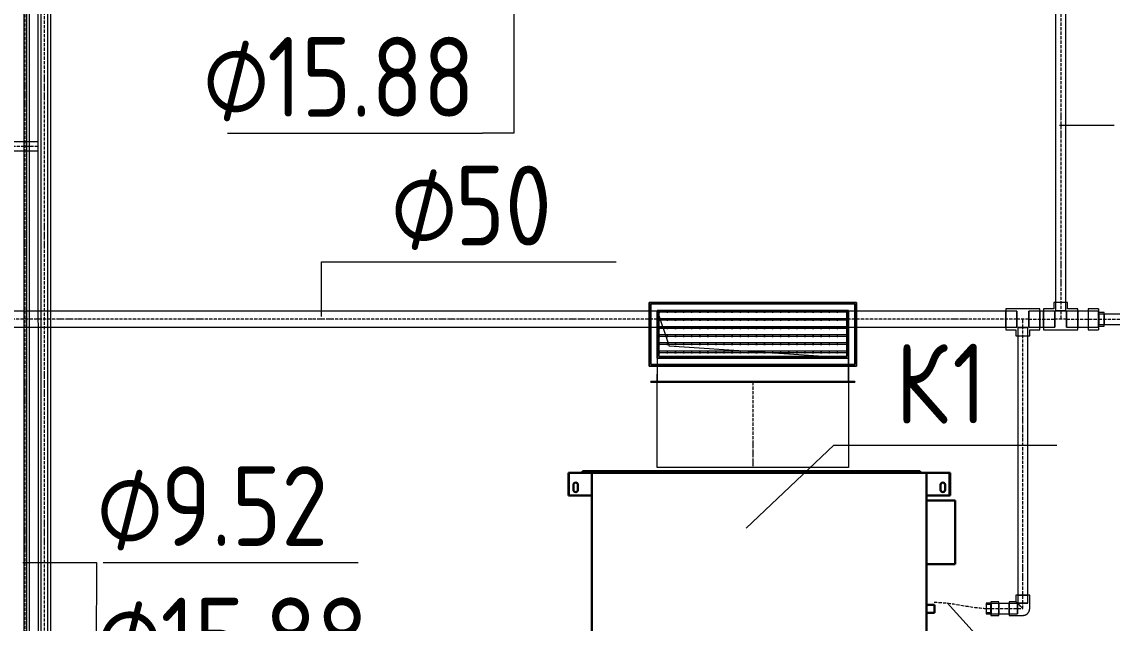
# Model space of a CAD drawing. Header units: millimetres. Extents: x -88595 to 880822, y -1054509 to -148035.
# Drawn here: x 184383 to 187804, y -244491 to -242604 of the extents above; entities that cross this region are included whole.
import ezdxf

# ---------------------------------------------------------------- set-up
doc = ezdxf.new("R2010")
doc.units = ezdxf.units.MM
doc.linetypes.add('$0$ADSK_Осевая', pattern=[14, 10, -2, 0, -2])
doc.linetypes.add('$3$ADSK_Осевая', pattern=[14, 10, -2, 0, -2])
for name, color, linetype, lineweight in [('Аннотация', 7, 'Continuous', 20), ('Воздуховоды', 7, 'Continuous', 18), ('Изоляция', 7, 'Continuous', 18), ('Марки', 7, 'Continuous', 20), ('Оборудование', 7, 'Continuous', 18), ('Трубопровод', 7, 'Continuous', 18), ('Трубопроводы', 7, 'Continuous', 18)]:
    doc.layers.add(name, color=color, linetype=linetype, lineweight=lineweight)
doc.styles.add('$0$GOST Common_10', font='GOST_Common.ttf', dxfattribs={"width": 0.9, "height": 250})
doc.styles.add('$1$GOST Common', font='GOST_Common.ttf', dxfattribs={"width": 0.9, "height": 250})

# ---------------------------------------------------------------- blocks, each defined once
blk = doc.blocks.new('$0$ADSK_Канальный блок кондиционера1 - AD242MJERAB-3267365-В_Координация_1 этаж ОВ3')
at = {"layer": 'Оборудование', "color": 150, "lineweight": 30, "true_color": 0x0080ff}
for p, q in [((-599, 0), (-599, -72)), ((-597, 0), (-599, 0)), ((-597, 0), (-599, 0)), ((-599, 0), (-599, -72)), ((-597, 0), (-596, 0)), ((-597, 0), (-525, 0)), ((-597, 0), (-597, -72)), ((-525, 0), (-596, 0)), ((505, 5), (-555, 5)), ((-555, 5), (505, 5)), ((-555, 5), (-555, 0)), ((-555, 5), (-555, 0)), ((505, 0), (-555, 0)), ((-555, 0), (505, 0)), ((525, 0), (-525, 0)), ((-525, 0), (525, 0)), ((-525, 0), (-525, -697)), ((-525, 0), (-525, -697)), ((-525, -72), (-525, 0)), ((-525, 0), (-525, -72)), ((505, 0), (505, 5)), ((505, 5), (505, 0)), ((525, -697), (525, 0)), ((525, 0), (525, -697)), ((525, 0), (597, 0)), ((596, 0), (525, 0)), ((525, -72), (525, 0)), ((525, 0), (525, -72)), ((596, 0), (597, 0)), ((599, 0), (597, 0)), ((599, 0), (597, 0)), ((597, 0), (597, -72)), ((599, -72), (599, 0)), ((599, 0), (599, -72)), ((-583, -54), (-583, -38)), ((-583, -38), (-583, -54)), ((-569, -38), (-569, -54)), ((-569, -54), (-569, -38)), ((569, -38), (569, -54)), ((569, -54), (569, -38)), ((583, -54), (583, -38)), ((583, -38), (583, -54)), ((-599, -72), (-597, -72)), ((-599, -72), (-597, -72)), ((-525, -72), (-597, -72)), ((-596, -72), (-597, -72)), ((-596, -72), (-525, -72)), ((525, -72), (596, -72)), ((597, -72), (525, -72)), ((615, -87), (525, -87)), ((525, -87), (525, -287)), ((525, -287), (525, -87)), ((525, -87), (615, -87)), ((597, -72), (596, -72)), ((597, -72), (599, -72)), ((597, -72), (599, -72)), ((615, -287), (615, -87)), ((615, -87), (615, -287)), ((525, -287), (615, -287)), ((615, -287), (525, -287)), ((550, -414.5), (525, -414.5)), ((525, -414.5), (525, -439.5)), ((525, -414.5), (525, -439.5)), ((525, -439.5), (550, -439.5)), ((550, -439.5), (550, -414.5)), ((550, -439.5), (550, -414.5)), ((582, -506.25), (525, -506.25)), ((525, -506.25), (525, -515.75)), ((525, -506.25), (525, -515.75)), ((582, -515.75), (582, -506.25)), ((582, -515.75), (582, -506.25)), ((525, -515.75), (582, -515.75)), ((582, -573.06), (525, -573.06)), ((525, -573.06), (525, -588.94)), ((525, -573.06), (525, -588.94)), ((582, -588.94), (582, -573.06)), ((582, -588.94), (582, -573.06)), ((525, -588.94), (582, -588.94)), ((-599, -645), (-599, -697)), ((-597, -645), (-599, -645)), ((-597, -645), (-599, -645)), ((-599, -645), (-599, -697)), ((-597, -645), (-596, -645)), ((-597, -645), (-525, -645)), ((-597, -645), (-597, -697)), ((-525, -645), (-596, -645)), ((-525, -645), (-525, -697)), ((-525, -697), (-525, -645)), ((525, -645), (597, -645)), ((596, -645), (525, -645)), ((525, -645), (525, -697)), ((525, -697), (525, -645)), ((596, -645), (597, -645)), ((599, -645), (597, -645)), ((599, -645), (597, -645)), ((597, -645), (597, -697)), ((599, -697), (599, -645)), ((599, -645), (599, -697)), ((-583, -679), (-583, -663)), ((-583, -663), (-583, -679)), ((-569, -663), (-569, -679)), ((-569, -679), (-569, -663)), ((569, -663), (569, -679)), ((569, -679), (569, -663)), ((583, -679), (583, -663)), ((583, -663), (583, -679)), ((-599, -697), (-597, -697)), ((-599, -697), (-597, -697)), ((-525, -697), (-597, -697)), ((-596, -697), (-597, -697)), ((-596, -697), (-525, -697)), ((505, -697), (-555, -697)), ((-555, -697), (505, -697)), ((-555, -697), (-555, -720)), ((-555, -697), (-555, -720)), ((525, -697), (-525, -697)), ((-525, -697), (525, -697)), ((505, -720), (505, -697)), ((505, -697), (505, -720)), ((525, -697), (596, -697)), ((597, -697), (525, -697)), ((597, -697), (596, -697)), ((597, -697), (599, -697)), ((597, -697), (599, -697)), ((505, -720), (-555, -720)), ((-555, -720), (505, -720))]:
    blk.add_line(p, q, dxfattribs=at)
for centre, start, end in [((-576, -38), 360, 180), ((-576, -38), 360, 180), ((576, -38), 0, 180), ((576, -38), 0, 180), ((-576, -54), 180, 0), ((-576, -54), 180, 360), ((576, -54), 180, 360), ((576, -54), 180, 0), ((-576, -663), 0, 180), ((-576, -663), 0, 180), ((-576, -679), 180, 0), ((-576, -679), 180, 0), ((576, -663), 0, 180), ((576, -663), 0, 180), ((576, -679), 180, 0), ((576, -679), 180, 0)]:
    blk.add_arc(centre, 7, start, end, dxfattribs=at)
blk = doc.blocks.new('$0$ADSK_Полипропилен_Отвод - Универсальный-3258870-В_Координация_1 этаж ОВ3')
at = {"layer": 'Трубопроводы', "color": 24, "true_color": 0xa52900}
for p, q in [((-21.5, 42.5), (-21.5, 21.5)), ((21.5, 42.5), (-21.5, 42.5)), ((21.5, 42.5), (-21.5, 42.5)), ((-16, 42.5), (-16, 16.5)), ((-16, 42.5), (0, 42.5)), ((0, 42.5), (16, 42.5)), ((16, 16.5), (16, 42.5)), ((21.5, 0), (21.5, 42.5)), ((-21.5, 21.5), (-42.5, 21.5)), ((-42.5, 21.5), (-42.5, -21.5)), ((-42.5, 21.5), (-42.5, -21.5)), ((-16.5, 16), (-42.5, 16)), ((-42.5, 0), (-42.5, 16)), ((-16.5, 16), (-16.5, 0)), ((-16.5, 0), (-16.5, -16)), ((0, 16.5), (-16, 16.5)), ((16, 16.5), (0, 16.5)), ((-42.5, -16), (-42.5, 0)), ((-42.5, -16), (-16.5, -16)), ((-42.5, -21.5), (0, -21.5))]:
    blk.add_line(p, q, dxfattribs=at)
at = {"layer": 'Трубопроводы', "color": 24, "true_color": 0xa52900, "flags": 128}
blk.add_lwpolyline([(0, -21.5), (0.9, -21.5), (1.7, -21.4), (2.6, -21.3), (3.4, -21.2), (4.3, -21.1), (5.1, -20.9), (5.9, -20.7), (6.8, -20.4), (7.6, -20.1), (8.4, -19.8), (9.2, -19.5), (9.9, -19.1), (10.7, -18.7), (11.4, -18.2), (12.1, -17.7), (12.8, -17.2), (13.5, -16.7), (14.2, -16.2), (14.8, -15.6), (15.4, -15), (16, -14.4), (16.6, -13.7), (17.1, -13), (17.6, -12.3), (18.1, -11.6), (18.5, -10.9), (19, -10.1), (19.4, -9.4), (19.7, -8.6), (20, -7.8), (20.3, -7), (20.6, -6.2), (20.8, -5.3), (21, -4.5), (21.2, -3.7), (21.3, -2.8), (21.4, -1.9), (21.5, -1.1), (21.5, -0.2), (21.5, 0)], dxfattribs=at)
at = {"layer": 'Трубопроводы', "color": 24, "true_color": 0xa52900}
for points, knots in [([(0, 0), (-1.2, 1.2), (-3.6, 3.6), (-6.6, 6.6), (-8.9, 8.9), (-10.6, 10.6), (-12, 12), (-13.1, 13.1), (-13.9, 13.9), (-14.6, 14.6), (-15.4, 15.4), (-16.1, 16.1), (-16.8, 16.8), (-17.5, 17.5), (-18.1, 18.1), (-18.7, 18.7), (-19.2, 19.2), (-19.7, 19.7), (-20.3, 20.3), (-20.9, 20.9), (-21.4, 21.4), (-21.5, 21.5), (-21.5, 21.5)], [0, 0, 0, 0, 0.125, 0.25, 0.3125, 0.375, 0.4375, 0.46875, 0.5, 0.53125, 0.5625, 0.59375, 0.625, 0.65625, 0.6875, 0.71875, 0.75, 0.78125, 0.8125, 0.875, 0.9375, 1, 1, 1, 1]), ([(-21.5, 21.5), (-21.5, 21.5), (-21.4, 21.4), (-20.9, 20.9), (-20.3, 20.3), (-19.7, 19.7), (-19.2, 19.2), (-18.7, 18.7), (-18.1, 18.1), (-17.5, 17.5), (-16.8, 16.8), (-16.1, 16.1), (-15.4, 15.4), (-14.6, 14.6), (-13.9, 13.9), (-13.1, 13.1), (-12, 12), (-10.6, 10.6), (-8.9, 8.9), (-6.6, 6.6), (-3.6, 3.6), (-1.2, 1.2), (0, 0)], [0, 0, 0, 0, 0.0625, 0.125, 0.1875, 0.21875, 0.25, 0.28125, 0.3125, 0.34375, 0.375, 0.40625, 0.4375, 0.46875, 0.5, 0.53125, 0.5625, 0.625, 0.6875, 0.75, 0.875, 1, 1, 1, 1])]:
    blk.add_open_spline(points, degree=3, knots=knots, dxfattribs=at)
blk = doc.blocks.new('$0$ADSK_Решетка вентиляционная жалюзийная_Приточная2 - Решетка приточная_Однорядная-V52-В_Координация_1 этаж ОВ3')
at = {"layer": 'Воздуховоды', "lineweight": 9, "true_color": 0xffffff}
h = blk.add_hatch(dxfattribs=at)
h.set_pattern_fill('FP_25', style=0, pattern_type=2)
h.set_pattern_definition([(180, (-9704.85, 19298.393), (3e-15, 25.4), [25.4, 0, 0, 0]), (180, (-9704.85, 19303.473), (3e-15, 25.4), [25.4, 0, 0, 0])])
h.paths.add_polyline_path([(-9409.9, 19218.2), (-9409.9, 19358.2), (-9999.9, 19358.2), (-9999.9, 19218.2)])
at = {"layer": 'Воздуховоды', "color": 140, "true_color": 0x1bb3e4}
for p, q in [((-10029.9, 19188.2), (-10029.9, 19388.2)), ((-10029.9, 19388.2), (-9379.9, 19388.2)), ((-9379.9, 19388.2), (-10029.9, 19388.2)), ((-10029.9, 19388.2), (-10029.9, 19188.2)), ((-10004.9, 19213.2), (-10004.9, 19363.2)), ((-10004.9, 19363.2), (-9404.9, 19363.2)), ((-9404.9, 19363.2), (-10004.9, 19363.2)), ((-10004.9, 19363.2), (-10004.9, 19213.2)), ((-9404.9, 19363.2), (-9404.9, 19213.2)), ((-9404.9, 19213.2), (-9404.9, 19363.2)), ((-9379.9, 19388.2), (-9379.9, 19188.2)), ((-9379.9, 19188.2), (-9379.9, 19388.2)), ((-9409.9, 19358.2), (-9999.9, 19358.2)), ((-9999.9, 19358.2), (-9999.9, 19218.2)), ((-9999.9, 19218.2), (-9999.9, 19358.2)), ((-9999.9, 19358.2), (-9409.9, 19358.2)), ((-9999.9, 19218.2), (-9999.9, 19358.2)), ((-9999.9, 19358.2), (-9409.9, 19358.2)), ((-9409.9, 19358.2), (-9999.9, 19358.2)), ((-9999.9, 19358.2), (-9999.9, 19218.2)), ((-9409.9, 19218.2), (-9409.9, 19358.2)), ((-9409.9, 19358.2), (-9409.9, 19218.2)), ((-9409.9, 19358.2), (-9409.9, 19218.2)), ((-9409.9, 19218.2), (-9409.9, 19358.2)), ((-9404.9, 19213.2), (-10004.9, 19213.2)), ((-10004.9, 19213.2), (-9404.9, 19213.2)), ((-9999.9, 19218.2), (-9409.9, 19218.2)), ((-9409.9, 19218.2), (-9999.9, 19218.2)), ((-9409.9, 19218.2), (-9999.9, 19218.2)), ((-9999.9, 19218.2), (-9409.9, 19218.2)), ((-9379.9, 19188.2), (-10029.9, 19188.2)), ((-10029.9, 19188.2), (-9379.9, 19188.2))]:
    blk.add_line(p, q, dxfattribs=at)
blk = doc.blocks.new('$0$ADSK_Отвод_Прямоугольный1 - Стандарт-4055406-В_Координация_1 этаж ОВ3')
at = {"layer": 'Воздуховоды', "color": 140, "true_color": 0x1bb3e4}
for p, q in [((-5479.9, 19383.2), (-6119.9, 19383.2)), ((-6119.9, 19383.2), (-6119.9, 19193.2)), ((-6119.9, 19193.2), (-6119.9, 19383.2)), ((-6119.9, 19383.2), (-5479.9, 19383.2)), ((-5499.9, 19363.2), (-6099.9, 19363.2)), ((-6099.9, 19363.2), (-6099.9, 19163.2)), ((-6099.9, 19363.2), (-6099.9, 19213.2)), ((-6099.9, 19363.2), (-5499.9, 19363.2)), ((-6099.9, 19213.2), (-6099.9, 19363.2)), ((-6099.9, 19363.2), (-5499.9, 19363.2)), ((-5499.9, 19363.2), (-6099.9, 19363.2)), ((-6099.9, 19363.2), (-6099.9, 19213.2)), ((-5499.9, 19363.2), (-5499.9, 19163.2)), ((-5499.9, 19213.2), (-5499.9, 19363.2)), ((-5499.9, 19363.2), (-5499.9, 19213.2)), ((-5499.9, 19213.2), (-5499.9, 19363.2)), ((-5479.9, 19193.2), (-5479.9, 19383.2)), ((-5479.9, 19383.2), (-5479.9, 19193.2)), ((-6119.9, 19193.2), (-5479.9, 19193.2)), ((-5479.9, 19193.2), (-6119.9, 19193.2)), ((-6099.9, 19213.2), (-6099.9, 19163.2)), ((-5499.9, 19213.2), (-6099.9, 19213.2)), ((-5499.9, 19213.2), (-6099.9, 19213.2)), ((-6099.9, 19213.2), (-5499.9, 19213.2)), ((-5499.9, 19163.2), (-5499.9, 19213.2)), ((-6099.9, 19163.2), (-6099.9, 19138.2)), ((-6099.9, 19138.2), (-6099.9, 19163.2)), ((-5499.9, 19163.2), (-5499.9, 19138.2)), ((-5499.9, 19138.2), (-5499.9, 19163.2)), ((-5479.9, 19140.2), (-6119.9, 19140.2)), ((-6119.9, 19140.2), (-5479.9, 19140.2)), ((-6119.9, 19138.2), (-6119.9, 19140.2)), ((-6119.9, 19138.2), (-6119.9, 19140.2)), ((-5479.9, 19138.2), (-6119.9, 19138.2)), ((-6119.9, 19138.2), (-5479.9, 19138.2)), ((-5499.9, 19140.2), (-6099.9, 19140.2)), ((-6099.9, 19140.2), (-5499.9, 19140.2)), ((-6099.9, 19138.2), (-6099.9, 19140.2)), ((-6099.9, 19138.2), (-6099.9, 19140.2)), ((-5499.9, 19138.2), (-6099.9, 19138.2)), ((-6099.9, 19138.2), (-5499.9, 19138.2)), ((-5499.9, 19138.2), (-6099.9, 19138.2)), ((-6099.9, 19138.2), (-5499.9, 19138.2)), ((-5499.9, 19140.2), (-5499.9, 19138.2)), ((-5499.9, 19138.2), (-5499.9, 19140.2)), ((-5479.9, 19140.2), (-5479.9, 19138.2)), ((-5479.9, 19138.2), (-5479.9, 19140.2))]:
    blk.add_line(p, q, dxfattribs=at)
blk = doc.blocks.new('$0$ADSK_M_Оборудование1 - ADSK_Марка_15-3198495-В_Координация_1 этаж ОВ3')
at = {"layer": 'Марки'}
blk.add_line((-3.5, 0), (3.5, 0), dxfattribs=at)
blk = doc.blocks.new('$0$ADSK_M_Трубы - Диаметр_8-160846-В_Координация_1 этаж ОВ3')
at = {"layer": 'Марки'}
blk.add_line((0, 0), (8, 0), dxfattribs=at)

msp = doc.modelspace()

# ---------------------------------------------------------------- linework, layer by layer
at = {"layer": 'Аннотация'}
msp.add_line((187286, -244427.4), (188071.6, -245290.3), dxfattribs=at)
at = {"layer": 'Воздуховоды', "color": 140, "true_color": 0x1bb3e4}
for p, q in [((186976.8, -243509.5), (186376.8, -243509.5)), ((186376.8, -243509.5), (186376.8, -243659.5)), ((186376.8, -243509.5), (186414.3, -243622)), ((186976.8, -243659.5), (186976.8, -243509.5)), ((186976.8, -243659.5), (186414.3, -243622)), ((186376.8, -243659.5), (186976.8, -243659.5)), ((186976.8, -243734.5), (186376.8, -243734.5)), ((186376.8, -244002.5), (186376.8, -243734.5)), ((186976.8, -243734.5), (186976.8, -244002.5)), ((186976.8, -244002.5), (186376.8, -244002.5))]:
    msp.add_line(p, q, dxfattribs=at)
at = {"layer": 'Воздуховоды', "color": 140, "linetype": '$0$ADSK_Осевая', "true_color": 0x1bb3e4}
msp.add_line((186676.8, -243734.5), (186676.8, -244002.5), dxfattribs=at)
at = {"layer": 'Изоляция', "color": 190, "true_color": 0x8000ff}
msp.add_line((184407.6, -246158.5), (184407.6, -242055.5), dxfattribs=at)
at = {"layer": 'Изоляция', "color": 134, "true_color": 0x00a6a6}
for p, q in [((184433.7, -242094.8), (184434.7, -246277.1)), ((184473.9, -246241.4), (184473.9, -242103.7))]:
    msp.add_line(p, q, dxfattribs=at)
at = {"layer": 'Марки'}
for p, q in [((185926.7, -242086.8), (185926.7, -242953.8)), ((185926.7, -242953.8), (185828.1, -242953.8)), ((187638.4, -242928.7), (187809.9, -242928.7)), ((185323.1, -243357.5), (185448.1, -243357.5)), ((185323.1, -243529), (185323.1, -243357.5)), ((186655.4, -244192.9), (186930.3, -243932.1)), ((184386.1, -244300), (184617.3, -244300)), ((184617.3, -244300), (184616, -244712.4))]:
    msp.add_line(p, q, dxfattribs=at)
at = {"layer": 'Трубопровод', "color": 24, "true_color": 0xa52900}
for p, q in [((187626.4, -241563.5), (187626.4, -243511.4)), ((187658.4, -243511.4), (187658.4, -241563.5)), ((187505.2, -243512.4), (183326.3, -243512.4)), ((187505.2, -243562.4), (187505.2, -243512.4)), ((187623.9, -243512.4), (187542.2, -243512.4)), ((187542.2, -243512.4), (187542.2, -243562.4)), ((187623.9, -243562.4), (187623.9, -243512.4)), ((187626.4, -243511.4), (187658.4, -243511.4)), ((187760.9, -243512.4), (187660.9, -243512.4)), ((187660.9, -243512.4), (187660.9, -243562.4)), ((187760.9, -243562.4), (187760.9, -243512.4)), ((193505.2, -243521.4), (187761.9, -243521.4)), ((187761.9, -243521.4), (187761.9, -243553.4)), ((183326.3, -243562.4), (187505.2, -243562.4)), ((187507.7, -243563.4), (187507.7, -244428.5)), ((187539.7, -243563.4), (187507.7, -243563.4)), ((187539.7, -244428.5), (187539.7, -243563.4)), ((187542.2, -243562.4), (187623.9, -243562.4)), ((187660.9, -243562.4), (187760.9, -243562.4)), ((187761.9, -243553.4), (193505.2, -243553.4)), ((187507.2, -244429), (187424.2, -244429)), ((187424.2, -244429), (187424.2, -244461)), ((187507.2, -244461), (187507.2, -244429)), ((187507.7, -244428.5), (187539.7, -244428.5)), ((187424.2, -244461), (187507.2, -244461))]:
    msp.add_line(p, q, dxfattribs=at)
at = {"layer": 'Трубопровод', "color": 24, "linetype": '$0$ADSK_Осевая', "true_color": 0xa52900}
for p, q in [((187642.4, -241563.5), (187642.4, -243511.4)), ((187642.4, -241563.5), (187642.4, -243511.4)), ((187505.2, -243537.4), (183326.3, -243537.4)), ((187505.2, -243537.4), (183326.3, -243537.4)), ((187542.2, -243537.4), (187623.9, -243537.4)), ((187542.2, -243537.4), (187623.9, -243537.4)), ((187660.9, -243537.4), (187760.9, -243537.4)), ((187660.9, -243537.4), (187760.9, -243537.4)), ((187761.9, -243537.4), (193505.2, -243537.4)), ((187761.9, -243537.4), (193505.2, -243537.4)), ((187523.7, -244428.5), (187523.7, -243563.4)), ((187523.7, -244428.5), (187523.7, -243563.4)), ((187424.2, -244445), (187507.2, -244445)), ((187424.2, -244445), (187507.2, -244445))]:
    msp.add_line(p, q, dxfattribs=at)
at = {"layer": 'Трубопровод', "color": 190, "true_color": 0x8000ff}
for p, q in [((184389, -242047.8), (184389, -246158.5)), ((184398.6, -246158.5), (184398.6, -242047.8))]:
    msp.add_line(p, q, dxfattribs=at)
at = {"layer": 'Трубопровод', "color": 190, "linetype": '$0$ADSK_Осевая', "true_color": 0x8000ff}
msp.add_line((184393.8, -246158.5), (184393.8, -242047.8), dxfattribs=at)
msp.add_line((184393.8, -246158.5), (184393.8, -242047.8), dxfattribs=at)
at = {"layer": 'Трубопровод', "color": 134, "true_color": 0x00a6a6}
for p, q in [((184442.7, -242094.8), (184442.7, -246248.3)), ((184464.9, -246248.3), (184464.9, -242094.8)), ((184433.7, -242980.9), (183914.8, -242980.9)), ((183914.8, -243009.5), (184433.7, -243009.5))]:
    msp.add_line(p, q, dxfattribs=at)
at = {"layer": 'Трубопровод', "color": 134, "linetype": '$0$ADSK_Осевая', "true_color": 0x00a6a6}
for p, q in [((184453.8, -246248.3), (184453.8, -242094.8)), ((184453.8, -246248.3), (184453.8, -242094.8)), ((184433.7, -242995.2), (183914.8, -242995.2)), ((184433.7, -242995.2), (183914.8, -242995.2))]:
    msp.add_line(p, q, dxfattribs=at)
at = {"layer": 'Трубопроводы', "color": 24, "true_color": 0xa52900}
for p, q in [((187505.2, -243504.4), (187470.2, -243504.4)), ((187470.2, -243504.4), (187470.2, -243570.4)), ((187470.2, -243504.4), (187470.2, -243570.4)), ((187542.2, -243504.4), (187505.2, -243504.4)), ((187577.2, -243504.4), (187542.2, -243504.4)), ((187577.2, -243570.4), (187577.2, -243504.4)), ((187577.2, -243570.4), (187577.2, -243504.4)), ((187620.9, -243504.4), (187588.9, -243504.4)), ((187588.9, -243504.4), (187588.9, -243570.4)), ((187588.9, -243504.4), (187588.9, -243570.4)), ((187620.9, -243485.4), (187620.9, -243504.4)), ((187663.9, -243485.4), (187620.9, -243485.4)), ((187663.9, -243485.4), (187620.9, -243485.4)), ((187626.4, -243485.4), (187626.4, -243511.4)), ((187642.4, -243485.4), (187626.4, -243485.4)), ((187642.4, -243485.4), (187626.4, -243485.4)), ((187658.4, -243485.4), (187642.4, -243485.4)), ((187658.4, -243485.4), (187642.4, -243485.4)), ((187658.4, -243511.4), (187658.4, -243485.4)), ((187663.9, -243504.4), (187663.9, -243485.4)), ((187695.9, -243504.4), (187663.9, -243504.4)), ((187695.9, -243570.4), (187695.9, -243504.4)), ((187695.9, -243570.4), (187695.9, -243504.4)), ((187761.4, -243504.4), (187728.4, -243504.4)), ((187728.4, -243504.4), (187728.4, -243570.4)), ((187728.4, -243504.4), (187728.4, -243570.4)), ((187761.4, -243504.4), (187761.4, -243570.4)), ((187761.4, -243504.4), (187761.4, -243570.4)), ((187505.2, -243512.4), (187470.2, -243512.4)), ((187470.2, -243562.4), (187470.2, -243512.4)), ((187470.2, -243562.4), (187470.2, -243512.4)), ((187505.2, -243512.4), (187505.2, -243559.9)), ((187505.2, -243512.4), (187505.2, -243559.9)), ((187577.2, -243512.4), (187542.2, -243512.4)), ((187542.2, -243562.4), (187542.2, -243512.4)), ((187542.2, -243562.4), (187542.2, -243512.4)), ((187577.2, -243512.4), (187577.2, -243562.4)), ((187577.2, -243512.4), (187577.2, -243562.4)), ((187620.9, -243512.4), (187588.9, -243512.4)), ((187588.9, -243562.4), (187588.9, -243512.4)), ((187588.9, -243562.4), (187588.9, -243512.4)), ((187623.9, -243512.4), (187620.9, -243512.4)), ((187623.9, -243512.4), (187623.9, -243515)), ((187623.9, -243512.4), (187623.9, -243515)), ((187623.9, -243515), (187623.9, -243562.4)), ((187623.9, -243515), (187623.9, -243562.4)), ((187642.4, -243511.4), (187626.4, -243511.4)), ((187658.4, -243511.4), (187642.4, -243511.4)), ((187695.9, -243512.4), (187660.9, -243512.4)), ((187660.9, -243562.4), (187660.9, -243512.4)), ((187660.9, -243562.4), (187660.9, -243512.4)), ((187695.9, -243512.4), (187695.9, -243562.4)), ((187695.9, -243512.4), (187695.9, -243562.4)), ((187760.9, -243512.4), (187728.4, -243512.4)), ((187728.4, -243512.4), (187728.4, -243562.4)), ((187728.4, -243512.4), (187728.4, -243562.4)), ((187760.9, -243512.4), (187760.9, -243562.4)), ((187760.9, -243512.4), (187760.9, -243562.4)), ((187778.4, -243515.9), (187761.4, -243515.9)), ((187761.4, -243558.9), (187761.4, -243515.9)), ((187761.4, -243558.9), (187761.4, -243515.9)), ((187778.4, -243521.4), (187761.9, -243521.4)), ((187761.9, -243553.4), (187761.9, -243521.4)), ((187761.9, -243553.4), (187761.9, -243521.4)), ((187778.4, -243558.9), (187778.4, -243515.9)), ((187778.4, -243558.9), (187778.4, -243515.9)), ((187778.4, -243521.4), (187778.4, -243553.4)), ((187778.4, -243521.4), (187778.4, -243553.4)), ((187470.2, -243562.4), (187502.2, -243562.4)), ((187470.2, -243570.4), (187502.2, -243570.4)), ((187502.2, -243562.4), (187505.2, -243562.4)), ((187502.2, -243570.4), (187502.2, -243589.4)), ((187505.2, -243559.9), (187505.2, -243562.4)), ((187505.2, -243559.9), (187505.2, -243562.4)), ((187507.7, -243563.4), (187507.7, -243589.4)), ((187507.7, -243563.4), (187523.7, -243563.4)), ((187523.7, -243563.4), (187539.7, -243563.4)), ((187539.7, -243589.4), (187539.7, -243563.4)), ((187542.2, -243562.4), (187577.2, -243562.4)), ((187545.2, -243570.4), (187577.2, -243570.4)), ((187545.2, -243589.4), (187545.2, -243570.4)), ((187588.9, -243562.4), (187623.9, -243562.4)), ((187588.9, -243570.4), (187623.9, -243570.4)), ((187623.9, -243570.4), (187660.9, -243570.4)), ((187660.9, -243562.4), (187695.9, -243562.4)), ((187660.9, -243570.4), (187695.9, -243570.4)), ((187728.4, -243562.4), (187760.9, -243562.4)), ((187728.4, -243570.4), (187761.4, -243570.4)), ((187761.4, -243558.9), (187778.4, -243558.9)), ((187761.9, -243553.4), (187778.4, -243553.4)), ((187502.2, -243589.4), (187545.2, -243589.4)), ((187502.2, -243589.4), (187545.2, -243589.4)), ((187507.7, -243589.4), (187523.7, -243589.4)), ((187507.7, -243589.4), (187523.7, -243589.4)), ((187523.7, -243589.4), (187539.7, -243589.4)), ((187523.7, -243589.4), (187539.7, -243589.4)), ((187423.7, -244428), (187408.7, -244428)), ((187408.7, -244428), (187408.7, -244462)), ((187408.7, -244428), (187408.7, -244462)), ((187448.7, -244423.5), (187423.7, -244423.5)), ((187423.7, -244423.5), (187423.7, -244466.5)), ((187423.7, -244423.5), (187423.7, -244466.5)), ((187423.7, -244462), (187423.7, -244428)), ((187423.7, -244462), (187423.7, -244428)), ((187448.7, -244429), (187424.2, -244429)), ((187424.2, -244461), (187424.2, -244429)), ((187424.2, -244461), (187424.2, -244429)), ((187448.7, -244466.5), (187448.7, -244423.5)), ((187448.7, -244466.5), (187448.7, -244423.5)), ((187448.7, -244429), (187448.7, -244461)), ((187448.7, -244429), (187448.7, -244461)), ((187423.2, -244432.5), (187408.7, -244432.5)), ((187408.7, -244432.5), (187408.7, -244457.5)), ((187408.7, -244432.5), (187408.7, -244457.5)), ((187408.7, -244457.5), (187423.2, -244457.5)), ((187408.7, -244462), (187423.7, -244462)), ((187423.2, -244432.5), (187423.2, -244457.5)), ((187423.2, -244432.5), (187423.2, -244457.5)), ((187424.2, -244461), (187448.7, -244461)), ((187423.7, -244466.5), (187448.7, -244466.5))]:
    msp.add_line(p, q, dxfattribs=at)
at = {"layer": 'Трубопроводы', "color": 24, "linetype": '$0$ADSK_Осевая', "true_color": 0xa52900}
for p, q in [((187542.2, -243537.4), (187505.2, -243537.4)), ((187523.7, -243563.4), (187523.7, -243537.4)), ((187660.9, -243537.4), (187623.9, -243537.4)), ((187642.4, -243511.4), (187642.4, -243537.4)), ((187523.7, -244445), (187523.7, -244428.5)), ((187507.2, -244445), (187523.7, -244445))]:
    msp.add_line(p, q, dxfattribs=at)
at = {"layer": 'Трубопроводы', "color": 24, "linetype": '$3$ADSK_Осевая', "true_color": 0xa52900}
msp.add_open_spline([(187245.4, -244425.2), (187306.5, -244425.2), (187362.1, -244445), (187423.2, -244445)], degree=3, dxfattribs=at)

# ---------------------------------------------------------------- block references
at = {"layer": 'Воздуховоды', "color": 140, "true_color": 0x1bb3e4}
for name, p in [('$0$ADSK_Решетка вентиляционная жалюзийная_Приточная2 - Решетка приточная_Однорядная-V52-В_Координация_1 этаж ОВ3', (196381.7, -262872.7)), ('$0$ADSK_Отвод_Прямоугольный1 - Стандарт-4055406-В_Координация_1 этаж ОВ3', (192476.7, -262872.7))]:
    msp.add_blockref(name, p, dxfattribs=at)
at = {"layer": 'Марки', "xscale": 99.99999999999993, "yscale": 99.99999999999993, "zscale": 99.99999999999993}
for name, p in [('$0$ADSK_M_Трубы - Диаметр_8-160846-В_Координация_1 этаж ОВ3', (185028.1, -242953.8)), ('$0$ADSK_M_Трубы - Диаметр_8-160846-В_Координация_1 этаж ОВ3', (185448.1, -243357.5)), ('$0$ADSK_M_Оборудование1 - ADSK_Марка_15-3198495-В_Координация_1 этаж ОВ3', (187280.3, -243932.1)), ('$0$ADSK_M_Трубы - Диаметр_8-160846-В_Координация_1 этаж ОВ3', (184638.1, -244300))]:
    msp.add_blockref(name, p, dxfattribs=at)
at = {"layer": 'Оборудование', "color": 150, "lineweight": 30, "true_color": 0x0080ff}
msp.add_blockref('$0$ADSK_Канальный блок кондиционера1 - AD242MJERAB-3267365-В_Координация_1 этаж ОВ3', (186696.8, -244018.8), dxfattribs=at)
at = {"layer": 'Трубопроводы', "color": 24, "true_color": 0xa52900}
msp.add_blockref('$0$ADSK_Полипропилен_Отвод - Универсальный-3258870-В_Координация_1 этаж ОВ3', (187523.7, -244445), dxfattribs=at)

# ---------------------------------------------------------------- texts
at = {"layer": 'Марки', "lineweight": 9, "char_height": 250, "attachment_point": 1}
for s, insert, width, style in [('15.88', (185153, -242652.2), 800.886, '$1$GOST Common'), ('\\fGOST Common|b0|i0|c254|p34|;\\W.9;⌀', (184950.6, -242652.2), 245.316, '$0$GOST Common_10'), ('50', (185742.6, -243055.9), 389.62, '$1$GOST Common'), ('\\fGOST Common|b0|i0|c254|p34|;\\W.9;⌀', (185540.2, -243055.9), 245.316, '$0$GOST Common_10'), ('\\fGOST Common|b0|i0|c204|p34|;\\W.9;К', (187123.9, -243614.3), 216.456, '$1$GOST Common'), ('\\fGOST Common|b0|i0|c204|p34|;\\W.9;1', (187302.5, -243614.3), 137.089, '$1$GOST Common'), ('\\fGOST Common|b0|i0|c254|p34|;\\W.9;⌀', (184617.3, -243998.4), 245.316, '$0$GOST Common_10'), ('9.52', (184819.7, -243998.4), 663.797, '$1$GOST Common'), ('\\fGOST Common|b0|i0|c254|p34|;\\W.9;⌀', (184616, -244410.8), 245.316, '$0$GOST Common_10'), ('15.88', (184818.4, -244410.8), 858.607, '$1$GOST Common')]:
    msp.add_mtext(s, dxfattribs=dict(at, insert=insert, width=width, style=style))

doc.saveas('drawing.dxf')
